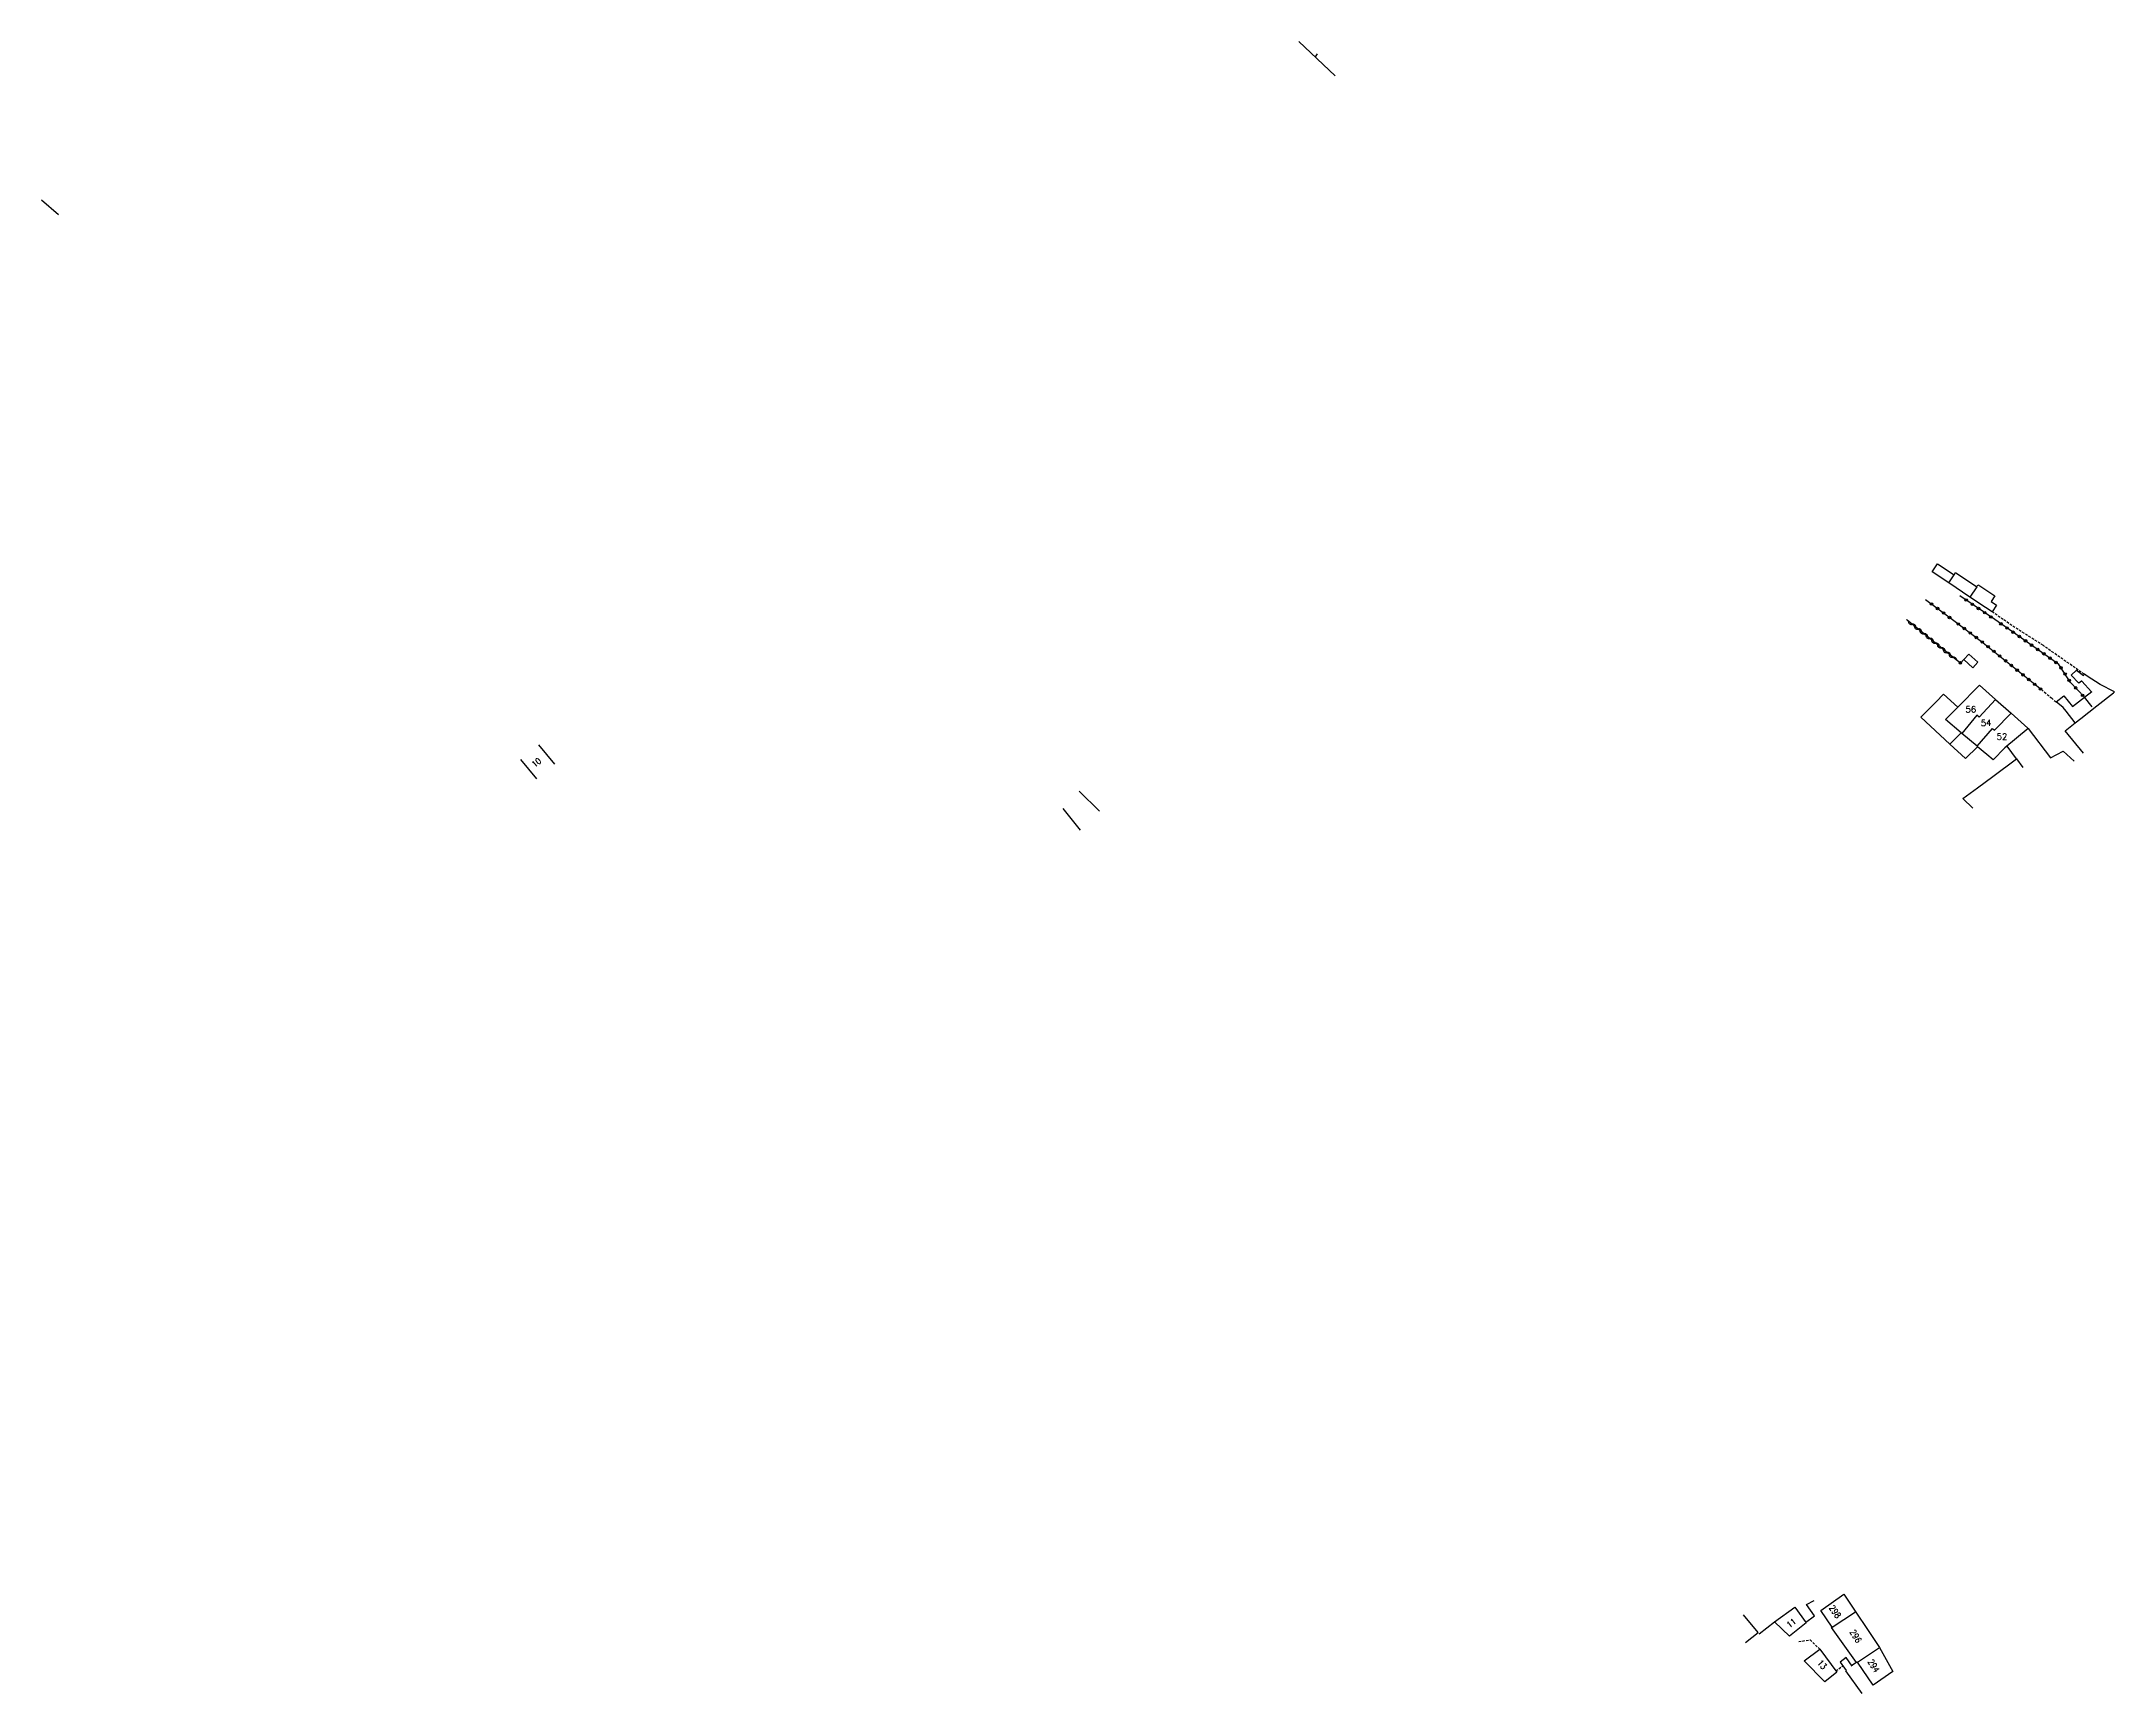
# Model space of a CAD drawing. Header units: millimetres. Extents: x 156183 to 157000, y 123000 to 123885.
# Drawn here: x 156183.1 to 156598.7, y 123460.7 to 123791.9 of the extents above; entities that cross this region are included whole.
import ezdxf
from ezdxf.enums import TextEntityAlignment as Align

# ---------------------------------------------------------------- set-up
doc = ezdxf.new("R2010")
doc.units = ezdxf.units.MM
doc.linetypes.add('DASHED', pattern=[0.75, 0.5, -0.25])
doc.layers.get('0').update_dxf_attribs({"linetype": 'CONTINUOUS'})
for name, color, linetype in [('W0100', 7, 'CONTINUOUS'), ('W0101', 7, 'CONTINUOUS'), ('W0103', 1, 'CONTINUOUS'), ('W0104', 1, 'CONTINUOUS'), ('W0112', 1, 'DASHED'), ('W0310', 3, 'CONTINUOUS'), ('W0323', 7, 'CONTINUOUS'), ('W0991', 7, 'CONTINUOUS'), ('W1102', 7, 'CONTINUOUS')]:
    doc.layers.add(name, color=color, linetype=linetype)
doc.styles.get("Standard").update_dxf_attribs({"font": 'romans.shx', "width": 0.85})

# ---------------------------------------------------------------- blocks, each defined once
blk = doc.blocks.new('t310o')
at = {"color": 0, "linetype": 'Continuous'}
for centre, start, end in [((-0.5, 0.38), 216.8699, 323.1304), ((0.5, -0.37), 36.8699, 143.1303)]:
    blk.add_arc(centre, 0.625, start, end, dxfattribs=at)
blk = doc.blocks.new('t323o')
at = {"color": 0, "linetype": 'Continuous'}
for radius in [0.25, 0.15]:
    blk.add_circle((0, 0), radius, dxfattribs=at)

msp = doc.modelspace()

# ---------------------------------------------------------------- linework, layer by layer
at = {"layer": 'W0100', "flags": 128}
for points in [[(156282.44, 123644.07), (156279.21, 123647.92)], [(156282.74, 123650.86), (156285.96, 123647.03)], [(156530.52, 123475.05), (156534.58, 123477.95), (156536.81, 123474.83), (156533.49, 123472.14), (156530.52, 123475.05)], [(156530.52, 123475.05), (156534.58, 123477.95), (156536.81, 123474.83), (156533.49, 123472.14), (156530.52, 123475.05)], [(156539.8, 123477.33), (156544.37, 123480.59), (156551.54, 123469.87), (156554.22, 123465.05), (156550.24, 123462.32), (156547.15, 123466.98), (156546.96, 123466.9), (156541.95, 123473.93), (156542.03, 123473.97), (156539.8, 123477.33)], [(156539.8, 123477.33), (156544.37, 123480.59), (156551.54, 123469.87), (156554.22, 123465.05), (156550.24, 123462.32), (156547.15, 123466.98), (156546.96, 123466.9), (156541.95, 123473.93), (156542.03, 123473.97), (156539.8, 123477.33)], [(156524.7, 123470.87), (156527.19, 123472.9), (156524.3, 123476.43)], [(156524.7, 123470.87), (156527.19, 123472.9), (156524.3, 123476.43)], [(156536.43, 123467.19), (156539.59, 123469.53), (156542.97, 123464.95), (156540.61, 123462.99), (156536.43, 123467.19)], [(156536.43, 123467.19), (156539.59, 123469.53), (156542.97, 123464.95), (156540.61, 123462.99), (156536.43, 123467.19)]]:
    msp.add_lwpolyline(points, dxfattribs=at)
at = {"layer": 'W0101'}
for points in [[(156568.07, 123653.15), (156567.91, 123653.28), (156564.75, 123655.95), (156567.21, 123658.42), (156571.58, 123662.82), (156574.78, 123659.98)], [(156574.78, 123659.98), (156577.92, 123657.2)], [(156595.11, 123658.7), (156598.41, 123661.3), (156598.47, 123661.34)], [(156598.47, 123661.34), (156598.65, 123661.49)], [(156577.92, 123657.2), (156581.29, 123654.2), (156581.33, 123654.15)], [(156592.43, 123649.24), (156588.73, 123653.68), (156590.76, 123655.28), (156591.87, 123656.15)], [(156591.87, 123656.15), (156595.11, 123658.7)], [(156571.09, 123650.6), (156568.07, 123653.15)], [(156581.33, 123654.15), (156585.79, 123648.25)], [(156576.66, 123650.26), (156574.31, 123647.89), (156573.03, 123648.96), (156571.19, 123650.51), (156571.09, 123650.6)], [(156574.23, 123644.54), (156579.02, 123648.08)], [(156579.02, 123648.08), (156577.12, 123650.63)], [(156585.79, 123648.25), (156588.36, 123649.6), (156590.54, 123647.63)], [(156570.28, 123638.2), (156568.23, 123640.1), (156571.18, 123642.28), (156574.23, 123644.54)]]:
    msp.add_lwpolyline(points, dxfattribs=at)
at = {"layer": 'W0103', "flags": 128}
for points in [[(156536.72, 123474.94), (156538.53, 123476.27), (156536.9, 123478.5), (156538.42, 123479.34)], [(156536.72, 123474.94), (156538.53, 123476.27), (156536.9, 123478.5), (156538.42, 123479.34)], [(156527.4, 123472.63), (156530.52, 123475.05)], [(156527.4, 123472.63), (156530.52, 123475.05)], [(156546.09, 123466.16), (156544.87, 123467.87), (156543.64, 123466.98), (156544.85, 123465.31), (156544.73, 123465.23), (156548.03, 123460.66)], [(156546.09, 123466.16), (156544.87, 123467.87), (156543.64, 123466.98), (156544.85, 123465.31), (156544.73, 123465.23), (156548.03, 123460.66)], [(156546.95, 123466.92), (156546.02, 123466.26)], [(156546.95, 123466.92), (156546.02, 123466.26)]]:
    msp.add_lwpolyline(points, dxfattribs=at)
at = {"layer": 'W0104'}
for points in [[(156563.14, 123687.18), (156566.49, 123684.95), (156566.8, 123685.41), (156571.06, 123682.58), (156571.03, 123682.59), (156571.28, 123682.96), (156571.42, 123682.88), (156574.64, 123680.73), (156573.89, 123679.61), (156575.01, 123678.86), (156574.13, 123677.54), (156572.77, 123678.45), (156569.66, 123680.52), (156565.43, 123683.35), (156562.08, 123685.58), (156563.14, 123687.18)], [(156569.43, 123669.09), (156571.26, 123667.45), (156570.24, 123666.31), (156568.42, 123667.96)]]:
    msp.add_lwpolyline(points, close=True, dxfattribs=at)
for points in [[(156565.43, 123683.35), (156566.49, 123684.95)], [(156571.06, 123682.58), (156569.66, 123680.52)], [(156590.76, 123655.28), (156588.95, 123657.61), (156588.38, 123658.34), (156586.92, 123659.49), (156588.52, 123660.74), (156590.22, 123658.56), (156592.62, 123660.43), (156594.08, 123661.56), (156594.05, 123661.54), (156592.08, 123663.63), (156592.05, 123663.67), (156591.49, 123663.24), (156589.96, 123664.86), (156591.04, 123665.88), (156592.45, 123664.77), (156592.45, 123664.77), (156592.6, 123665.02)], [(156598.65, 123661.49), (156595.8, 123662.96), (156593.17, 123664.65), (156592.6, 123665.02)], [(156571.19, 123650.51), (156568.78, 123648.15), (156565.66, 123651.01), (156559.81, 123656.4), (156562.92, 123659.49), (156564.36, 123661.05), (156567.21, 123658.42)], [(156594.16, 123658.48), (156592.62, 123660.43)], [(156567.91, 123653.28), (156565.66, 123651.01)]]:
    msp.add_lwpolyline(points, dxfattribs=at)
at = {"layer": 'W0112'}
for points in [[(156576.35, 123676), (156574.13, 123677.54)], [(156592.6, 123665.02), (156584.38, 123670.78), (156578.08, 123674.8), (156576.35, 123676)], [(156583.98, 123661.96), (156585.99, 123660.29), (156586.92, 123659.49)], [(156535.35, 123471.07), (156537.65, 123471.45), (156539.59, 123469.53)], [(156535.35, 123471.07), (156537.65, 123471.45), (156539.59, 123469.53)], [(156542.79, 123465.2), (156544.19, 123466.22)], [(156542.79, 123465.2), (156544.19, 123466.22)]]:
    msp.add_lwpolyline(points, dxfattribs=at)
at = {"layer": 'W0310'}
msp.add_lwpolyline([(156566.54, 123668.2), (156557.1, 123675.85), (156556.93, 123676)], dxfattribs=at)
at = {"layer": 'W0323'}
for points in [[(156574.63, 123676), (156567.67, 123680.76)], [(156560.77, 123680.01), (156566.14, 123676)], [(156566.14, 123676), (156572.01, 123671.61), (156583.98, 123661.96)], [(156589.83, 123663.4), (156587.5, 123667), (156578.87, 123673.1), (156574.63, 123676)], [(156568.42, 123667.96), (156567.79, 123667.28), (156566.54, 123668.2)], [(156591.22, 123661.91), (156589.83, 123663.4)], [(156592.6, 123660.42), (156591.22, 123661.91)]]:
    msp.add_lwpolyline(points, dxfattribs=at)
at = {"layer": 'W1102', "flags": 128}
for points in [[(156442.4, 123785.02), (156435.14, 123791.91)], [(156438.83, 123789.4), (156438.41, 123788.81)], [(156183.11, 123760.17), (156186.53, 123757.2)], [(156395.17, 123637.58), (156391.14, 123641.57)], [(156391.38, 123633.78), (156387.92, 123638.1)], [(156542.03, 123473.97), (156546.73, 123477.06)], [(156542.03, 123473.97), (156546.73, 123477.06)], [(156547.15, 123466.98), (156551.54, 123469.87)], [(156547.15, 123466.98), (156551.54, 123469.87)]]:
    msp.add_lwpolyline(points, dxfattribs=at)
at = {"layer": 'W1102'}
for points in [[(156574.78, 123659.98), (156571.49, 123656.45), (156571.06, 123656.81), (156568.07, 123653.15)], [(156571.09, 123650.6), (156574.18, 123654.17), (156574.59, 123653.84), (156577.92, 123657.2)], [(156581.33, 123654.15), (156576.66, 123650.26)], [(156579.02, 123648.08), (156580.3, 123646.36)]]:
    msp.add_lwpolyline(points, dxfattribs=at)

# ---------------------------------------------------------------- block references
at = {"layer": 'W0310', "rotation": 140.9573617447829}
for p in [(156558.09, 123675.05), (156559.26, 123674.11), (156560.42, 123673.16), (156561.59, 123672.22), (156562.75, 123671.27), (156563.92, 123670.33), (156565.08, 123669.38), (156566.25, 123668.44)]:
    msp.add_blockref('t310o', p, dxfattribs=at)
at = {"layer": 'W0323'}
for p, rotation in [((156561.97, 123679.11), 323.2293927991171), ((156563.18, 123678.21), 323.2293927991171), ((156564.38, 123677.31), 323.2293927991171), ((156565.58, 123676.42), 323.2293927991171), ((156568.91, 123679.91), 145.629397999977), ((156570.15, 123679.07), 145.629397999977), ((156571.38, 123678.22), 145.629397999977), ((156572.62, 123677.37), 145.629397999977), ((156573.86, 123676.52), 145.629397999977), ((156567.34, 123675.1), 323.2300812558785), ((156568.54, 123674.2), 323.2300812558785), ((156569.74, 123673.31), 323.2300812558785), ((156570.94, 123672.41), 323.2300812558785), ((156575.87, 123675.15), 145.6327308644516), ((156577.1, 123674.31), 145.6327308644516), ((156578.34, 123673.46), 145.6327308644516), ((156579.57, 123672.6), 144.7263910410009), ((156572.14, 123671.51), 321.1155971183858), ((156573.31, 123670.56), 321.1155971183858), ((156574.47, 123669.62), 321.1155971183858), ((156575.64, 123668.68), 321.1155971183858), ((156580.8, 123671.74), 144.7263910410009), ((156582.02, 123670.87), 144.7263910410009), ((156583.25, 123670), 144.7263910410009), ((156584.47, 123669.14), 144.7263910410009), ((156585.7, 123668.27), 144.7263910410009), ((156567.75, 123667.31), 143.5436764614463), ((156576.81, 123667.74), 321.1155971183858), ((156577.98, 123666.8), 321.1155971183858), ((156579.14, 123665.86), 321.1155971183858), ((156580.31, 123664.91), 321.1155971183858), ((156581.48, 123663.97), 321.1155971183858), ((156586.92, 123667.4), 144.7263910410009), ((156587.93, 123666.33), 122.9191027301181), ((156588.74, 123665.07), 122.9191027301181), ((156589.56, 123663.81), 122.9191027301181), ((156582.65, 123663.03), 321.1155971183858), ((156583.82, 123662.09), 321.1155971183858), ((156590.86, 123662.3), 133.2100893922327), ((156592.24, 123660.81), 132.7109806222751)]:
    msp.add_blockref('t323o', p, dxfattribs=dict(at, rotation=rotation))

# ---------------------------------------------------------------- texts
at = {"layer": 'W0991'}
for s, p in [('56', (156569.85, 123657.99)), ('54', (156572.92, 123655.29)), ('52', (156576.09, 123652.54))]:
    msp.add_text(s, height=1.25, dxfattribs=at).set_placement(p, align=Align.MIDDLE_CENTER)
at = {"layer": 'W0991', "width": 0.85}
for s, rotation, p in [('10', 38, (156281.99, 123646.28)), ('298', 305.0064, (156541.34, 123477.85)), ('298', 305.0064, (156541.34, 123477.85)), ('11', 37.0418, (156533.5, 123473.76)), ('11', 37.0418, (156533.5, 123473.76)), ('296', 301.4831, (156545.53, 123473)), ('296', 301.4831, (156545.53, 123473)), ('13', 310.8875, (156538.97, 123466.75)), ('13', 310.8875, (156538.97, 123466.75)), ('294', 301.4831, (156549.15, 123467.05)), ('294', 301.4831, (156549.15, 123467.05))]:
    msp.add_text(s, height=1.25, rotation=rotation, dxfattribs=at).set_placement(p)

doc.saveas('drawing.dxf')
